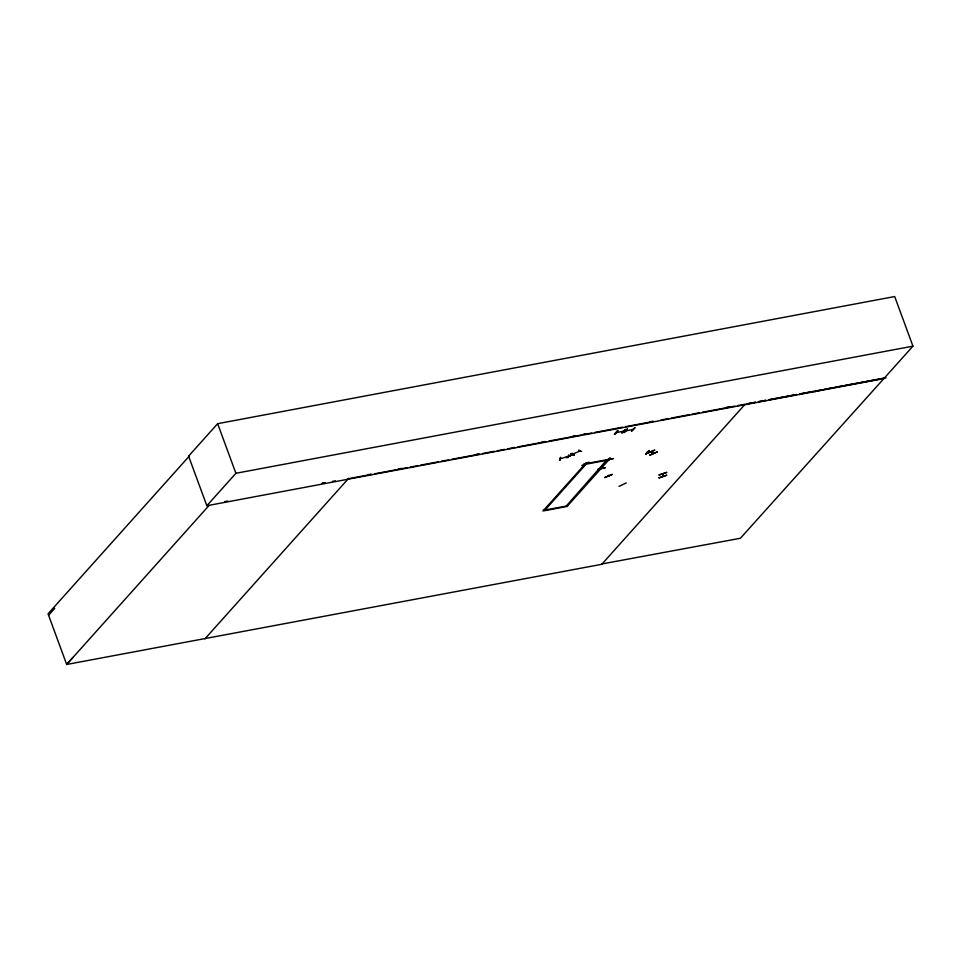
<?xml version="1.0" encoding="UTF-8"?>
<svg xmlns="http://www.w3.org/2000/svg" width="961" height="961" viewBox="0 0 961 961"><rect width="100%" height="100%" fill="white"/><g stroke="black" fill="none" stroke-linecap="round" stroke-linejoin="round"><path stroke-width="1.44" d="M659.018 477.905L666.838 475.142L658.994 477.845M662.79 474.133L662.766 476.524L662.874 474.133M570.966 453.664L574.306 454.961L570.99 453.616M571.29 453.46L574.21 454.889M606.775 461.46L610.223 457.868L607.1 461.316M617.827 430.864L614.355 434.372L617.683 430.444M614.656 434.24L617.743 430.804M623.965 432.546L627.449 429.05L623.989 432.51M624.278 432.438L627.365 429.002M559.855 460.139L560.551 457.244L559.951 460.187M584.937 463.779L613.382 458.541L606.091 460.007M568.84 454.817L567.807 457.748M48.579 615.268L54.717 608.325M72.82 657.516L66.681 664.459L48.05 613.815L189.401 455.97M217.654 423.681L188.584 456.127L206.843 505.738L883.88 378.61L912.95 346.152L894.691 296.541L217.654 423.681L235.901 473.292L206.843 505.738M209.042 505.498L66.681 664.459L601.778 564.299L745.123 404.221L737.748 405.602M204.957 638.813L348.639 478.362M585.201 463.923L542.989 510.988L567.038 506.471L609.322 459.262M544.995 510.051L586.066 464.175M621.971 432.943L625.443 429.411L622.043 432.87M631.581 431.141L635.065 427.609L631.665 431.069M566.233 506.063L607.088 459.574M602.018 563.939L740.39 538.268L883.88 378.61M609.863 459.334L608.781 459.742M646.717 452.499L647.438 452.367M648.987 450.625L645.9 454.085M649.288 450.589L645.816 454.157L648.939 450.709M605.046 467.875L597.754 469.292L604.998 467.779M608.169 475.419L609.034 476.127L608.229 475.371M651.017 451.79L653.3 453.508M653.096 453.376L651.138 451.97M608.806 459.622L609.574 459.358M573.068 454.205L572.576 453.436L573.693 453.88M580.168 450.877L572.912 454.121M632.999 429.495L625.875 430.852M646.645 452.643L647.33 452.487M578.654 450.096L581.621 451.478M573.369 454.181L566.113 457.64M584.048 463.995L586.51 462.914M604.745 477.581L612.301 474.362L604.733 477.545M626.284 482.915L619.028 486.398M647.33 453.244L654.861 450.084L647.246 453.22M649.78 455.07L657.384 451.886L649.912 455.154M568.047 456.355L560.287 458.805M569.897 455.886L569.897 456.163M235.901 473.292L912.95 346.152M224.778 501.618L227.721 501.065M332.422 481.401L335.365 480.848M367.811 474.758L370.766 474.205M398.791 468.944L401.746 468.391M475.503 454.541L478.458 453.988M541.884 442.072L544.839 441.519M572.864 436.258L575.819 435.705M583.195 434.312L586.138 433.759M649.576 421.855L652.531 421.29M726.288 407.44L729.231 406.887M768.704 399.812L796.693 394.575M799.636 394.022L886.054 377.865M348.302 478.734L371.907 474.302M374.85 473.749L407.308 467.659M410.263 467.106L417.639 465.713M420.582 465.16L438.288 461.845M441.243 461.28L448.619 459.899M451.562 459.346L479.587 454.085M482.542 453.532L494.35 451.31M497.293 450.757L504.669 449.376M507.624 448.823L515 447.43M517.943 446.877L545.98 441.616M548.923 441.063L581.381 434.973M584.336 434.408L591.712 433.027M594.655 432.474L622.692 427.213M625.635 426.66L653.66 421.399M661.036 420.005L668.412 418.624M671.367 418.071L689.073 414.744M692.016 414.191L699.392 412.81M702.347 412.257L734.805 406.155M768.716 399.788L796.741 394.527M799.684 393.974L812.958 391.487M821.799 389.818L814.58 391.62M824.754 389.265L832.13 387.884M835.073 387.331L842.449 385.95M845.392 385.385L863.086 382.07M866.041 381.517L873.417 380.124M876.36 379.571L883.736 378.19M585.838 463.562L584.432 463.827L584.66 464.439L608.721 459.923M567.639 505.798L543.59 510.315L543.361 509.69M616.373 432.63L623.557 431.153M589.069 462.157L581.789 465.508M573.249 454.133L566.065 457.556M572.648 453.4L573.056 454.193M659.078 474.914L666.922 472.344L659.066 475.01M325.046 482.794L322.091 483.347L325.07 482.77M755.442 402.287L746.601 403.944L755.454 402.275M765.749 400.365L758.385 401.734L765.773 400.341"/></g></svg>
